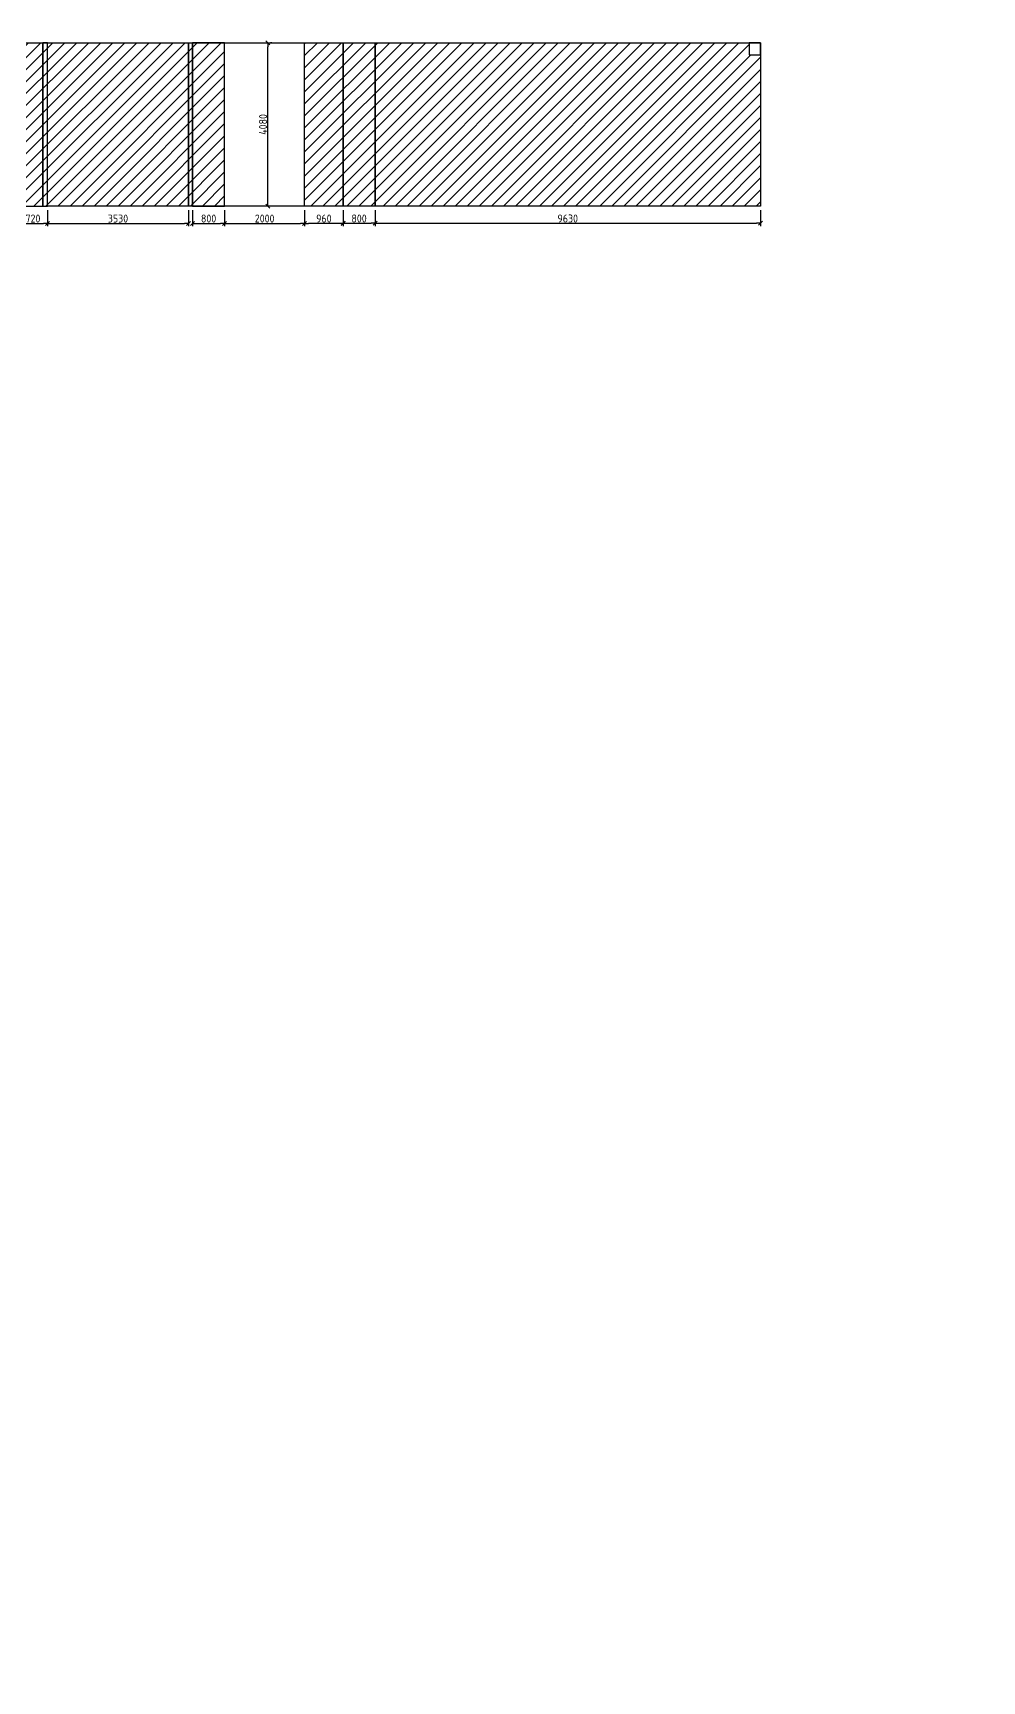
# Model space of a CAD drawing. Header units: millimetres. Extents: x -24360 to 609566, y -391049 to 148426.
# Drawn here: x 296855 to 320574, y -390999 to -349811 of the extents above; entities that cross this region are included whole.
import ezdxf

# ---------------------------------------------------------------- set-up
doc = ezdxf.new("R2010")
doc.units = ezdxf.units.MM
doc.layers.get('Defpoints').update_dxf_attribs({"color": 140})
for name, color, linetype, lineweight in [('осново', 7, 'Continuous', 30), ('Уголки', 1, 'Continuous', 30), ('Штриховка', 7, 'Continuous', 30)]:
    doc.layers.add(name, color=color, linetype=linetype, lineweight=lineweight)
doc.styles.add('СПДС', font='isocpeur.ttf', dxfattribs={"width": 0.9})
doc.dimstyles.new('Размера А3', dxfattribs={"dimtxt": 200, "dimasz": 100, "dimexe": 70, "dimexo": 100, "dimgap": 20, "dimtad": 1, "dimdec": 0, "dimrnd": 10, "dimzin": 0, "dimdsep": 46, "dimtxsty": 'СПДС', "dimblk": 'ARROWHEAD_6', "dimcen": 1, "dimclrd": 256, "dimclre": 256, "dimclrt": 256, "dimazin": 0, "dimtfac": 1, "dimtdec": 0, "dimtmove": 2, "dimatfit": 3, "dimfxl": 1, "dimtolj": 1, "dimtzin": 0, "dimarcsym": 0})

# ---------------------------------------------------------------- blocks, each defined once
blk = doc.blocks.new('ARROWHEAD_6')
at = {"color": 0, "linetype": 'Continuous'}
for p, q in [((0, 0), (-1, 0)), ((-0.5, -0.5), (0.5, 0.5))]:
    blk.add_line(p, q, dxfattribs=at)
blk = doc.blocks.new('*D950')
at = {"lineweight": -2, "transparency": 16777216}
for p, q in [((296495, -354236), (296495, -354639)), ((296595, -354569), (297115, -354569)), ((297215, -354236), (297215, -354639))]:
    blk.add_line(p, q, dxfattribs=at)
at = {"layer": 'Defpoints', "color": 0, "lineweight": 15, "transparency": 16777216}
for p in [(296495, -354136), (297215, -354136), (297215, -354569)]:
    blk.add_point(p, dxfattribs=at)
at = {"lineweight": -2, "transparency": 16777216, "xscale": 100, "yscale": 100, "zscale": 100, "rotation": 180}
blk.add_blockref('ARROWHEAD_6', (296495, -354569), dxfattribs=at)
at = {"lineweight": -2, "transparency": 16777216, "xscale": 100, "yscale": 100, "zscale": 100}
blk.add_blockref('ARROWHEAD_6', (297215, -354569), dxfattribs=at)
at = {"transparency": 16777216, "insert": (296855, -354449), "char_height": 200, "attachment_point": 5, "style": 'СПДС'}
blk.add_mtext('\\A1;720', dxfattribs=at)
blk = doc.blocks.new('*D951')
at = {"lineweight": -2, "transparency": 16777216}
for p, q in [((297215, -354236), (297215, -354639)), ((297315, -354569), (300645, -354569)), ((300745, -354236), (300745, -354639))]:
    blk.add_line(p, q, dxfattribs=at)
at = {"layer": 'Defpoints', "color": 0, "lineweight": 15, "transparency": 16777216}
for p in [(297215, -354136), (300745, -354136), (300745, -354569)]:
    blk.add_point(p, dxfattribs=at)
at = {"lineweight": -2, "transparency": 16777216, "xscale": 100, "yscale": 100, "zscale": 100, "rotation": 180}
blk.add_blockref('ARROWHEAD_6', (297215, -354569), dxfattribs=at)
at = {"lineweight": -2, "transparency": 16777216, "xscale": 100, "yscale": 100, "zscale": 100}
blk.add_blockref('ARROWHEAD_6', (300745, -354569), dxfattribs=at)
at = {"transparency": 16777216, "insert": (298980, -354449), "char_height": 200, "attachment_point": 5, "style": 'СПДС'}
blk.add_mtext('\\A1;3530', dxfattribs=at)
blk = doc.blocks.new('*D952')
at = {"lineweight": -2, "transparency": 16777216}
for p, q in [((300845, -354236), (300845, -354639)), ((300945, -354569), (301545, -354569)), ((301645, -354236), (301645, -354639))]:
    blk.add_line(p, q, dxfattribs=at)
at = {"layer": 'Defpoints', "color": 0, "lineweight": 15, "transparency": 16777216}
for p in [(300845, -354136), (301645, -354136), (301645, -354569)]:
    blk.add_point(p, dxfattribs=at)
at = {"lineweight": -2, "transparency": 16777216, "xscale": 100, "yscale": 100, "zscale": 100, "rotation": 180}
blk.add_blockref('ARROWHEAD_6', (300845, -354569), dxfattribs=at)
at = {"lineweight": -2, "transparency": 16777216, "xscale": 100, "yscale": 100, "zscale": 100}
blk.add_blockref('ARROWHEAD_6', (301645, -354569), dxfattribs=at)
at = {"transparency": 16777216, "insert": (301245, -354449), "char_height": 200, "attachment_point": 5, "style": 'СПДС'}
blk.add_mtext('\\A1;800', dxfattribs=at)
blk = doc.blocks.new('*D953')
at = {"lineweight": -2, "transparency": 16777216}
for p, q in [((301645, -354236), (301645, -354639)), ((301745, -354569), (303545, -354569)), ((303645, -354236), (303645, -354639))]:
    blk.add_line(p, q, dxfattribs=at)
at = {"layer": 'Defpoints', "color": 0, "lineweight": 15, "transparency": 16777216}
for p in [(301645, -354136), (303645, -354136), (303645, -354569)]:
    blk.add_point(p, dxfattribs=at)
at = {"lineweight": -2, "transparency": 16777216, "xscale": 100, "yscale": 100, "zscale": 100, "rotation": 180}
blk.add_blockref('ARROWHEAD_6', (301645, -354569), dxfattribs=at)
at = {"lineweight": -2, "transparency": 16777216, "xscale": 100, "yscale": 100, "zscale": 100}
blk.add_blockref('ARROWHEAD_6', (303645, -354569), dxfattribs=at)
at = {"transparency": 16777216, "insert": (302645, -354449), "char_height": 200, "attachment_point": 5, "style": 'СПДС'}
blk.add_mtext('\\A1;2000', dxfattribs=at)
blk = doc.blocks.new('*D954')
at = {"lineweight": -2, "transparency": 16777216}
for p, q in [((303645, -354236), (303645, -354639)), ((304505, -354569), (303745, -354569)), ((304605, -354236), (304605, -354639))]:
    blk.add_line(p, q, dxfattribs=at)
at = {"layer": 'Defpoints', "color": 0, "lineweight": 15, "transparency": 16777216}
for p in [(303645, -354136), (304605, -354136), (303645, -354569)]:
    blk.add_point(p, dxfattribs=at)
at = {"lineweight": -2, "transparency": 16777216, "xscale": 100, "yscale": 100, "zscale": 100, "rotation": 180}
blk.add_blockref('ARROWHEAD_6', (303645, -354569), dxfattribs=at)
at = {"lineweight": -2, "transparency": 16777216, "xscale": 100, "yscale": 100, "zscale": 100}
blk.add_blockref('ARROWHEAD_6', (304605, -354569), dxfattribs=at)
at = {"transparency": 16777216, "insert": (304125, -354449), "char_height": 200, "attachment_point": 5, "style": 'СПДС'}
blk.add_mtext('\\A1;960', dxfattribs=at)
blk = doc.blocks.new('*D955')
at = {"lineweight": -2, "transparency": 16777216}
for p, q in [((304605, -354236), (304605, -354638)), ((304705, -354568), (305305, -354568)), ((305405, -354236), (305405, -354638))]:
    blk.add_line(p, q, dxfattribs=at)
at = {"layer": 'Defpoints', "color": 0, "lineweight": 15, "transparency": 16777216}
for p in [(304605, -354136), (305405, -354136), (305405, -354568)]:
    blk.add_point(p, dxfattribs=at)
at = {"lineweight": -2, "transparency": 16777216, "xscale": 100, "yscale": 100, "zscale": 100, "rotation": 180}
blk.add_blockref('ARROWHEAD_6', (304605, -354568), dxfattribs=at)
at = {"lineweight": -2, "transparency": 16777216, "xscale": 100, "yscale": 100, "zscale": 100}
blk.add_blockref('ARROWHEAD_6', (305405, -354568), dxfattribs=at)
at = {"transparency": 16777216, "insert": (305005, -354448), "char_height": 200, "attachment_point": 5, "style": 'СПДС'}
blk.add_mtext('\\A1;800', dxfattribs=at)
blk = doc.blocks.new('*D956')
at = {"lineweight": -2, "transparency": 16777216}
for p, q in [((302825, -350056), (302795, -350056)), ((302725, -354036), (302725, -350156)), ((302825, -354136), (302795, -354136))]:
    blk.add_line(p, q, dxfattribs=at)
at = {"layer": 'Defpoints', "color": 0, "lineweight": 15, "transparency": 16777216}
for p in [(302725, -350056), (302725, -350056), (302725, -354136)]:
    blk.add_point(p, dxfattribs=at)
at = {"lineweight": -2, "transparency": 16777216, "xscale": 100, "yscale": 100, "zscale": 100}
for p, rotation in [((302725, -350056), 90), ((302725, -354136), 270)]:
    blk.add_blockref('ARROWHEAD_6', p, dxfattribs=dict(at, rotation=rotation))
at = {"transparency": 16777216, "insert": (302605, -352096), "char_height": 200, "attachment_point": 5, "rotation": 90, "style": 'СПДС'}
blk.add_mtext('\\A1;4080', dxfattribs=at)
blk = doc.blocks.new('*D957')
at = {"lineweight": -2, "transparency": 16777216}
for p, q in [((305405, -354236), (305405, -354638)), ((305505, -354568), (314935, -354568)), ((315035, -354236), (315035, -354638))]:
    blk.add_line(p, q, dxfattribs=at)
at = {"layer": 'Defpoints', "color": 0, "lineweight": 15, "transparency": 16777216}
for p in [(305405, -354136), (315035, -354136), (315035, -354568)]:
    blk.add_point(p, dxfattribs=at)
at = {"lineweight": -2, "transparency": 16777216, "xscale": 100, "yscale": 100, "zscale": 100, "rotation": 180}
blk.add_blockref('ARROWHEAD_6', (305405, -354568), dxfattribs=at)
at = {"lineweight": -2, "transparency": 16777216, "xscale": 100, "yscale": 100, "zscale": 100}
blk.add_blockref('ARROWHEAD_6', (315035, -354568), dxfattribs=at)
at = {"transparency": 16777216, "insert": (310220, -354448), "char_height": 200, "attachment_point": 5, "style": 'СПДС'}
blk.add_mtext('\\A1;9630', dxfattribs=at)

msp = doc.modelspace()

# ---------------------------------------------------------------- hatches: boundary and pattern name
at = {"layer": 'Штриховка'}
h = msp.add_hatch(dxfattribs=at)
h.set_pattern_fill('ANSI31', color=3, scale=67)
h.paths.add_polyline_path([(280095.388, -350055.721), (278145.388, -350055.721), (278145.388, -354135.721), (280095.388, -354135.721)])
h.paths.add_polyline_path([(281095.388, -350055.721), (280095.388, -350055.721), (280095.388, -354135.721), (281095.388, -354135.721)])
h.paths.add_polyline_path([(282345.388, -350055.721), (281345.388, -350055.721), (281345.388, -354135.721), (282345.388, -354135.721)])
h.paths.add_polyline_path([(283715.388, -350055.721), (282345.388, -350055.721), (282345.388, -354135.721), (283715.388, -354135.721)])
h.paths.add_polyline_path([(283865.388, -350055.721), (283715.388, -350055.721), (283715.388, -354135.721), (283865.388, -354135.721)])
h.paths.add_polyline_path([(284285.388, -350055.721), (283865.388, -350055.721), (283865.388, -354135.721), (284285.388, -354135.721)])
h.paths.add_polyline_path([(284435.388, -350055.721), (284285.388, -350055.721), (284285.388, -354135.721), (284435.388, -354135.721)])
h.paths.add_polyline_path([(286095.388, -350055.721), (284435.388, -350055.721), (284435.388, -354135.721), (286095.388, -354135.721)])
h.paths.add_polyline_path([(287095.388, -350055.721), (286095.388, -350055.721), (286095.388, -354135.721), (287095.388, -354135.721)])
h.paths.add_polyline_path([(286898.371, -350055.721), (287095.388, -354135.721)], flags=16)
h.paths.add_polyline_path([(292005.388, -350055.721), (287345.388, -350055.721), (287345.388, -354135.721), (292005.388, -354135.721)])
h.paths.add_polyline_path([(292115.388, -350055.721), (292005.388, -350055.721), (292005.388, -354135.721), (292115.388, -354135.721)])
h.paths.add_polyline_path([(292545.388, -350055.721), (292115.388, -350055.721), (292115.388, -354135.721), (292545.388, -354135.721)])
h.paths.add_polyline_path([(292655.388, -350055.721), (292545.388, -350055.721), (292545.388, -354135.721), (292655.388, -354135.721), (292655.388, -351935.721)])
h.paths.add_polyline_path([(296495.388, -350055.721), (292655.388, -350055.721), (292655.388, -351935.721), (294155.388, -351935.721), (294155.388, -354135.721), (294995.388, -354135.721), (294995.388, -351935.721), (296495.388, -351935.721)])
h.paths.add_polyline_path([(296605.388, -350055.721), (296495.388, -350055.721), (296495.388, -354135.721), (296605.388, -354135.721)])
h.paths.add_polyline_path([(297105.388, -350055.721), (296605.388, -350055.721), (296605.388, -354135.721), (297105.388, -354135.721)])
h.paths.add_polyline_path([(297215.388, -350055.721), (297105.388, -350055.721), (297105.388, -354135.721), (297215.388, -354135.721)])
h.paths.add_polyline_path([(300745.388, -350055.721), (297215.388, -350055.721), (297215.388, -354135.721), (300745.388, -354135.721)])
h.paths.add_polyline_path([(300845.388, -350055.721), (300745.388, -350055.721), (300745.388, -354135.721), (300845.388, -354135.721)])
h.paths.add_polyline_path([(301645.388, -350055.721), (300845.388, -350055.721), (300845.388, -354135.721), (301645.388, -354135.721)])
h.paths.add_polyline_path([(304605.388, -350055.721), (303645.388, -350055.721), (303645.388, -354135.721), (304605.388, -354135.721)])
h.paths.add_polyline_path([(305405.388, -350055.721), (304605.388, -350055.721), (304605.388, -354135.721), (305405.388, -354135.721)])
h.paths.add_polyline_path([(315035.388, -350355.721), (314750.388, -350355.721), (314750.388, -350055.721), (305405.388, -350055.721), (305405.388, -354135.721), (315035.388, -354135.721)])
h.paths.add_polyline_path([(333360.335, -350395.721), (329560.335, -350395.721), (329560.335, -354135.721), (333360.335, -354135.721)])
h.paths.add_polyline_path([(333645.335, -350395.721), (333360.335, -350395.721), (333360.335, -354135.721), (333645.335, -354135.721)])
h.paths.add_polyline_path([(334215.335, -350395.721), (333645.335, -350395.721), (333645.335, -354135.721), (334215.335, -354135.721)])
h.paths.add_polyline_path([(334495.335, -350395.721), (334215.335, -350395.721), (334215.335, -354135.721), (334495.335, -354135.721)])
h.paths.add_polyline_path([(333360.335, -350110.721), (329560.335, -350110.721), (329560.335, -350395.721), (333360.335, -350395.721)])
h.paths.add_polyline_path([(333360.335, -349810.721), (329560.335, -349810.721), (329560.335, -350110.721), (333360.335, -350110.721)])
h.paths.add_polyline_path([(334215.335, -349810.721), (333645.335, -349810.721), (333645.335, -350110.721), (334215.335, -350110.721)])
h.paths.add_polyline_path([(336145.335, -350395.721), (334495.335, -350395.721), (334495.335, -354135.721), (336145.335, -354135.721)])
h.paths.add_polyline_path([(336145.335, -350110.721), (334495.335, -350110.721), (334495.335, -350395.721), (336145.335, -350395.721)])
h.paths.add_polyline_path([(339635.335, -349810.721), (334495.335, -349810.721), (334495.335, -350110.721), (339635.335, -350110.721)])
h.paths.add_polyline_path([(339935.335, -350395.721), (339635.335, -350395.721), (339635.335, -354135.721), (339935.335, -354135.721)])
h.paths.add_polyline_path([(340225.335, -350395.721), (339935.335, -350395.721), (339935.335, -354135.721), (340225.335, -354135.721)])
h.paths.add_polyline_path([(340345.335, -350395.721), (340225.335, -350395.721), (340225.335, -354135.721), (340345.335, -354135.721)])
h.paths.add_polyline_path([(355145.39, -350055.721), (351625.39, -350055.721), (351625.39, -354135.721), (355145.39, -354135.721)])
h.paths.add_polyline_path([(355275.39, -350055.721), (355145.39, -350055.721), (355145.39, -354135.721), (355275.39, -354135.721)])
h.paths.add_polyline_path([(355715.39, -350055.721), (355275.39, -350055.721), (355275.39, -354135.721), (355715.39, -354135.721)])
h.paths.add_polyline_path([(355845.39, -350055.721), (355715.39, -350055.721), (355715.39, -354135.721), (355845.39, -354135.721)])
h.paths.add_polyline_path([(360915.39, -350055.721), (355845.39, -350055.721), (355845.39, -354135.721), (360915.39, -354135.721)])
h.paths.add_polyline_path([(361025.39, -350055.721), (360915.39, -350055.721), (360915.39, -354135.721), (361025.39, -354135.721)])
h.paths.add_polyline_path([(361475.39, -350055.721), (361025.39, -350055.721), (361025.39, -354135.721), (361475.39, -354135.721)])
h.paths.add_polyline_path([(361585.39, -350055.721), (361475.39, -350055.721), (361475.39, -354135.721), (361585.39, -354135.721)])
h.paths.add_polyline_path([(364745.39, -350055.721), (361585.39, -350055.721), (361585.39, -354135.721), (362145.673, -354135.721), (362145.673, -351935.721), (364145.673, -351935.721), (364145.673, -354135.721), (364745.39, -354135.721)])
h.paths.add_polyline_path([(364745.39, -350055.721), (364745.39, -354135.721)], flags=17)
h.paths.add_polyline_path([(368885.39, -350055.721), (364745.39, -350055.721), (364745.39, -354135.721), (368885.39, -354135.721)], flags=17)
h.paths.add_polyline_path([(364745.39, -350055.721), (368885.39, -350055.721), (368885.39, -354135.721), (364745.39, -354135.721)], flags=17)
h.paths.add_polyline_path([(368165.39, -350055.721), (364745.39, -350055.721), (364745.39, -354135.721), (368165.39, -354135.721)], flags=0)
h.paths.add_polyline_path([(368275.39, -350055.721), (368165.39, -350055.721), (368165.39, -354135.721), (368275.39, -354135.721)], flags=0)
h.paths.add_polyline_path([(368775.39, -350055.721), (368275.39, -350055.721), (368275.39, -354135.721), (368775.39, -354135.721)], flags=0)
h.paths.add_polyline_path([(368885.39, -350055.721), (368775.39, -350055.721), (368775.39, -354135.721), (368885.39, -354135.721), (368885.39, -351935.721)], flags=0)
h.paths.add_polyline_path([(372725.39, -350055.721), (368885.39, -350055.721), (368885.39, -351935.721), (370385.39, -351935.721), (370385.39, -354135.721), (371225.39, -354135.721), (371225.39, -351935.721), (372725.39, -351935.721)])
h.paths.add_polyline_path([(372835.39, -350055.721), (372725.39, -350055.721), (372725.39, -354135.721), (372835.39, -354135.721)])
h.paths.add_polyline_path([(373265.39, -350055.721), (372835.39, -350055.721), (372835.39, -354135.721), (373265.39, -354135.721)])
h.paths.add_polyline_path([(373375.39, -350055.721), (373265.39, -350055.721), (373265.39, -354135.721), (373375.39, -354135.721)])
h.paths.add_polyline_path([(377035.39, -350055.721), (373375.39, -350055.721), (373375.39, -354135.721), (377035.39, -354135.721)])
h.paths.add_polyline_path([(378035.39, -350055.721), (377035.39, -350055.721), (377035.39, -354135.721), (378035.39, -354135.721)])
h.paths.add_polyline_path([(379285.39, -350055.721), (378285.39, -350055.721), (378285.39, -354135.721), (379285.39, -354135.721)])
h.paths.add_polyline_path([(380945.39, -350055.721), (379285.39, -350055.721), (379285.39, -354135.721), (380945.39, -354135.721)])
h.paths.add_polyline_path([(383035.39, -350055.721), (381665.39, -350055.721), (381665.39, -354135.721), (383035.39, -354135.721)])
h.paths.add_polyline_path([(384035.39, -350055.721), (383035.39, -350055.721), (383035.39, -354135.721), (384035.39, -354135.721)])
h.paths.add_polyline_path([(385285.39, -350055.721), (384285.39, -350055.721), (384285.39, -354135.721), (385285.39, -354135.721)])
h.paths.add_polyline_path([(387235.39, -350055.721), (385285.39, -350055.721), (385285.39, -354135.721), (387235.39, -354135.721)])
h.paths.add_polyline_path([(278715.388, -356327.632), (278145.388, -356327.632), (278145.388, -360407.632), (278715.388, -360407.632)])
h.paths.add_polyline_path([(279285.388, -356327.632), (278715.388, -356327.632), (278715.388, -360407.632), (279285.388, -360407.632)])
h.paths.add_polyline_path([(279855.388, -356327.632), (279285.388, -356327.632), (279285.388, -360407.632), (279855.388, -360407.632)])
h.paths.add_polyline_path([(280425.388, -356327.632), (279855.388, -356327.632), (279855.388, -360407.632), (280425.388, -360407.632)])
h.paths.add_polyline_path([(283176.475, -356327.632), (285456.475, -356327.632), (285456.475, -360407.632), (283176.475, -360407.632)])
h.paths.add_polyline_path([(283176.475, -361521.013), (285456.475, -361521.013), (285456.475, -365601.013), (283176.475, -365601.013)])
h.paths.add_polyline_path([(278145.388, -361521.013), (280425.388, -361521.013), (280425.388, -365601.013), (278145.388, -365601.013)])
h.paths.add_polyline_path([(278145.388, -366714.393), (279285.388, -366714.393), (279285.388, -370794.393), (278145.388, -370794.393)])
h.paths.add_polyline_path([(283176.475, -366714.393), (284316.475, -366714.393), (284316.475, -370794.393), (283176.475, -370794.393)])
h.paths.add_polyline_path([(278145.388, -376006.182), (278715.388, -376006.182), (278715.388, -371926.182), (278145.388, -371926.182)])
h.paths.add_polyline_path([(279855.388, -376006.182), (280425.388, -376006.182), (280425.388, -371926.182), (279855.388, -371926.182)])
h.paths.add_polyline_path([(279285.388, -376006.182), (279855.388, -376006.182), (279855.388, -372226.182), (279285.388, -372226.182)])
h.paths.add_polyline_path([(278715.388, -376006.182), (279285.388, -376006.182), (279285.388, -371926.182), (278715.388, -371926.182)])
h.paths.add_polyline_path([(284316.475, -386001.711), (284886.475, -386001.711), (284886.475, -382221.711), (284316.475, -382221.711)])
h.paths.add_polyline_path([(283746.475, -386001.711), (284316.475, -386001.711), (284316.475, -381921.711), (283746.475, -381921.711)])
h.paths.add_polyline_path([(283176.475, -386001.711), (283746.475, -386001.711), (283746.475, -382221.711), (283176.475, -382221.711)])
h.paths.add_polyline_path([(284886.475, -386001.711), (285456.475, -386001.711), (285456.475, -381921.711), (284886.475, -381921.711)])
h.paths.add_polyline_path([(284316.475, -381003.947), (284886.475, -381003.947), (284886.475, -377223.947), (284316.475, -377223.947)])
h.paths.add_polyline_path([(283746.475, -381003.947), (284316.475, -381003.947), (284316.475, -376923.947), (283746.475, -376923.947)])
h.paths.add_polyline_path([(283176.475, -381003.947), (283746.475, -381003.947), (283746.475, -377223.947), (283176.475, -377223.947)])
h.paths.add_polyline_path([(284886.475, -381003.947), (285456.475, -381003.947), (285456.475, -376923.947), (284886.475, -376923.947)])
h.paths.add_polyline_path([(283176.475, -376006.182), (283746.475, -376006.182), (283746.475, -371926.182), (283176.475, -371926.182)])
h.paths.add_polyline_path([(284886.475, -376006.182), (285456.475, -376006.182), (285456.475, -371926.182), (284886.475, -371926.182)])
h.paths.add_polyline_path([(284316.475, -376006.182), (284886.475, -376006.182), (284886.475, -372226.182), (284316.475, -372226.182)])
h.paths.add_polyline_path([(283746.475, -376006.182), (284316.475, -376006.182), (284316.475, -371926.182), (283746.475, -371926.182)])
h.paths.add_polyline_path([(279285.388, -386001.711), (279855.388, -386001.711), (279855.388, -382221.711), (279285.388, -382221.711)])
h.paths.add_polyline_path([(278715.388, -386001.711), (279285.388, -386001.711), (279285.388, -381921.711), (278715.388, -381921.711)])
h.paths.add_polyline_path([(278145.388, -386001.711), (278715.388, -386001.711), (278715.388, -382221.711), (278145.388, -382221.711)])
h.paths.add_polyline_path([(279855.388, -386001.711), (280425.388, -386001.711), (280425.388, -381921.711), (279855.388, -381921.711)])
h.paths.add_polyline_path([(279285.388, -381003.947), (279855.388, -381003.947), (279855.388, -377223.947), (279285.388, -377223.947)])
h.paths.add_polyline_path([(278715.388, -381003.947), (279285.388, -381003.947), (279285.388, -376923.947), (278715.388, -376923.947)])
h.paths.add_polyline_path([(278145.388, -381003.947), (278715.388, -381003.947), (278715.388, -377223.947), (278145.388, -377223.947)])
h.paths.add_polyline_path([(279855.388, -381003.947), (280425.388, -381003.947), (280425.388, -376923.947), (279855.388, -376923.947)])
h.paths.add_polyline_path([(279285.388, -390999.476), (279855.388, -390999.476), (279855.388, -387219.476), (279285.388, -387219.476)])
h.paths.add_polyline_path([(284316.475, -390999.476), (284886.475, -390999.476), (284886.475, -387219.476), (284316.475, -387219.476)])
h.paths.add_polyline_path([(285456.475, -366714.393), (284886.475, -366714.393), (284886.475, -370794.393), (285456.475, -370794.393)])
h.paths.add_polyline_path([(280425.388, -366714.393), (279855.388, -366714.393), (279855.388, -370794.393), (280425.388, -370794.393)])

# ---------------------------------------------------------------- linework, layer by layer
at = {"layer": 'осново'}
for p, q in [((296605.388, -350055.721), (297105.388, -350055.721)), ((297105.388, -350055.721), (297215.388, -350055.721)), ((296605.388, -354135.721), (297105.388, -354135.721)), ((297105.388, -354135.721), (297215.388, -354135.721)), ((300745.388, -354135.721), (297215.388, -354135.721)), ((300845.388, -354135.721), (300745.388, -354135.721)), ((304605.388, -354135.721), (300845.388, -354135.721)), ((305405.388, -354135.721), (304605.388, -354135.721)), ((315035.388, -354135.721), (305405.388, -354135.721))]:
    msp.add_line(p, q, dxfattribs=at)
for points in [[(297215.388, -350055.721), (297105.388, -350055.721), (297105.388, -354135.721), (297215.388, -354135.721)], [(297215.388, -350055.721), (300745.388, -350055.721), (300745.388, -354135.721), (297215.388, -354135.721)], [(300745.388, -350055.721), (300845.388, -350055.721), (300845.388, -354135.721), (300745.388, -354135.721)], [(300845.388, -350055.721), (304605.388, -350055.721), (304605.388, -354135.721), (300845.388, -354135.721)], [(300845.388, -354135.721), (301645.388, -354135.721), (301645.388, -350055.721), (300845.388, -350055.721)], [(304605.388, -354135.721), (303645.388, -354135.721), (303645.388, -350055.721), (304605.388, -350055.721)], [(304605.388, -350055.721), (305405.388, -350055.721), (305405.388, -354135.721), (304605.388, -354135.721)], [(305405.388, -350055.721), (315035.388, -350055.721), (315035.388, -354135.721), (305405.388, -354135.721)], [(315035.388, -350055.721), (314750.388, -350055.721), (314750.388, -350355.721), (315035.388, -350355.721)]]:
    msp.add_lwpolyline(points, close=True, dxfattribs=at)
at = {"layer": 'Уголки'}
for points in [[(297105.388, -354135.721), (297105.388, -350055.721)], [(300845.388, -354135.721), (300845.388, -350055.721)], [(305405.388, -354135.721), (305405.388, -350055.721)]]:
    msp.add_lwpolyline(points, dxfattribs=at)

# ---------------------------------------------------------------- dimensions: what is measured, and where the dimension line sits
dim = msp.add_linear_dim(base=(302725.388, -350055.721), p1=(302725.388, -354135.721), p2=(302725.388, -350055.721), angle=90, dimstyle='Размера А3')
dim.commit()
dim.dimension.update_dxf_attribs({"geometry": '*D956', "text_midpoint": (302605.388, -352095.721)})
for base, p1, p2, picture, middle in [((297215.388, -354568.86), (296495.388, -354135.721), (297215.388, -354135.721), '*D950', (296855.388, -354448.86)), ((300745.388, -354568.86), (297215.388, -354135.721), (300745.388, -354135.721), '*D951', (298980.388, -354448.86)), ((301645.388, -354569.24), (300845.388, -354135.721), (301645.388, -354135.721), '*D952', (301245.388, -354449.24)), ((303645.388, -354569.24), (301645.388, -354135.721), (303645.388, -354135.721), '*D953', (302645.388, -354449.24)), ((303645.388, -354568.86), (304605.388, -354135.721), (303645.388, -354135.721), '*D954', (304125.388, -354448.86)), ((305405.388, -354568.48), (304605.388, -354135.721), (305405.388, -354135.721), '*D955', (305005.388, -354448.48)), ((315035.388, -354568.48), (305405.388, -354135.721), (315035.388, -354135.721), '*D957', (310220.388, -354448.48))]:
    dim = msp.add_linear_dim(base=base, p1=p1, p2=p2, dimstyle='Размера А3')
    dim.commit()
    dim.dimension.update_dxf_attribs({"geometry": picture, "text_midpoint": middle})

doc.saveas('drawing.dxf')
